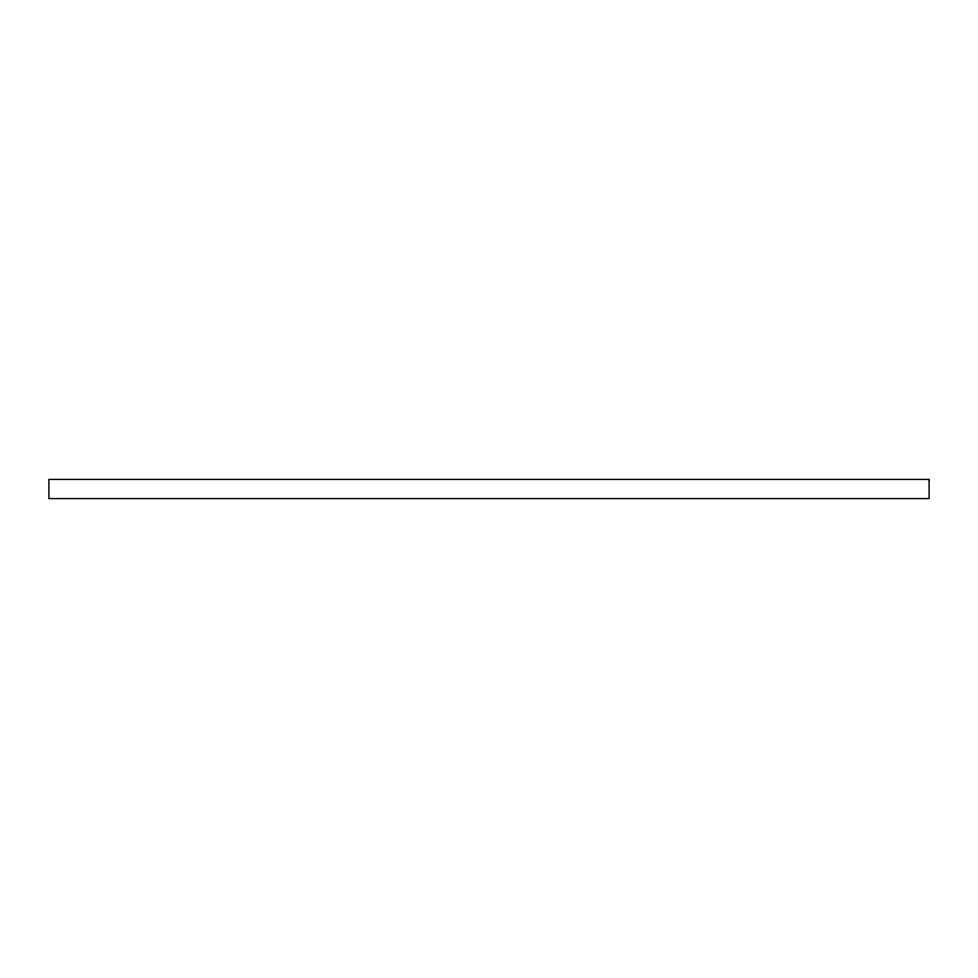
<?xml version="1.0" encoding="UTF-8"?>
<svg xmlns="http://www.w3.org/2000/svg" width="978" height="978" viewBox="0 0 978 978"><rect width="100%" height="100%" fill="white"/><g stroke="black" fill="none" stroke-linecap="round" stroke-linejoin="round"><path stroke-width="1.47" d="M929.1 479.428L48.9 479.428L48.9 498.572L929.1 498.572L929.1 479.428"/></g></svg>
